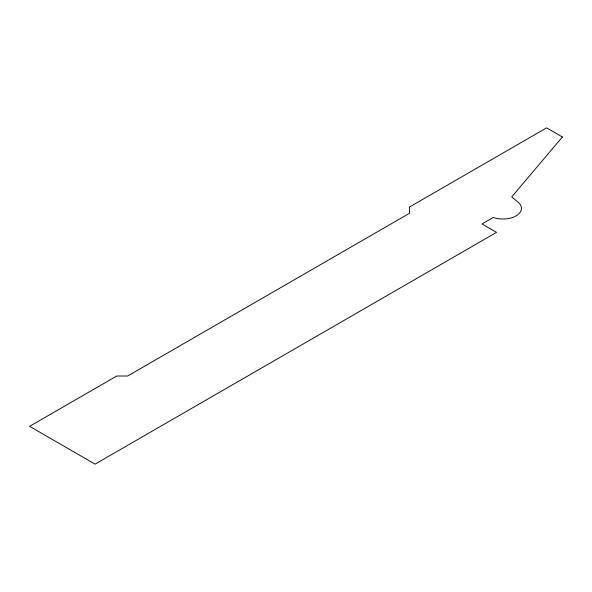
<?xml version="1.0" encoding="UTF-8"?>
<svg xmlns="http://www.w3.org/2000/svg" width="592" height="592" viewBox="0 0 592 592"><rect width="100%" height="100%" fill="white"/><g stroke="black" fill="none" stroke-linecap="round" stroke-linejoin="round"><path stroke-width="0.89" d="M562.4 136.974L511.725 196.899L518.185 202.316A18.493 10.678 0 0 1 516.365 215.717A18.493 10.678 0 0 1 493.262 217.464L482.021 223.954L496.562 232.353L95.075 464.143L29.6 426.344L116.779 376.016L127.613 376.016L409.472 213.283L409.472 207.03L546.608 127.857L562.4 136.974"/></g></svg>
